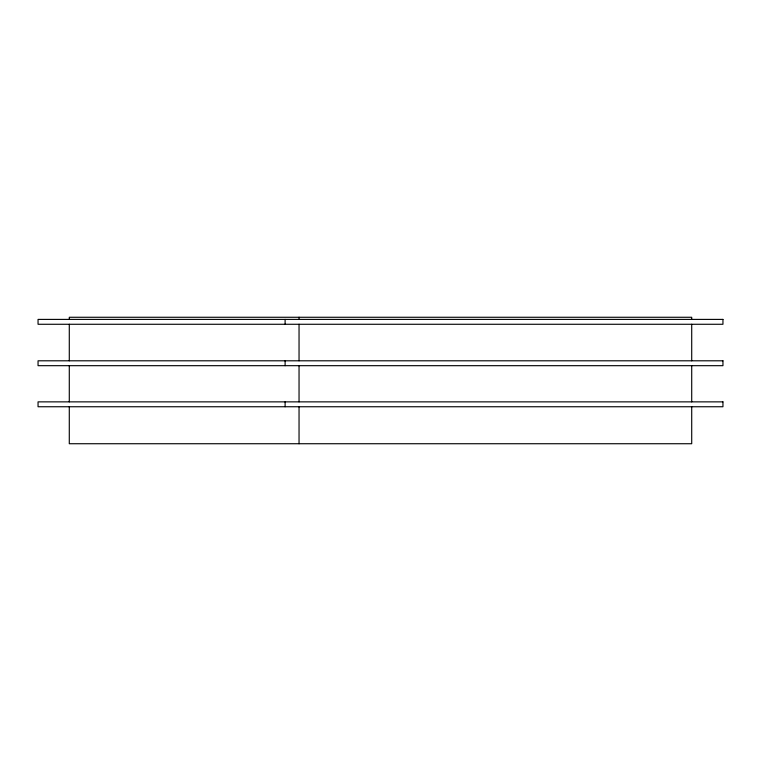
<?xml version="1.0" encoding="UTF-8"?>
<svg xmlns="http://www.w3.org/2000/svg" width="761" height="761" viewBox="0 0 761 761"><rect width="100%" height="100%" fill="white"/><g stroke="black" fill="none" stroke-linecap="round" stroke-linejoin="round"><path stroke-width="1.14" d="M691.711 319.401L691.711 317.27L69.289 317.27L69.289 319.401M691.711 324.272L691.711 360.8M691.711 365.68L691.711 401.865M691.711 406.745L691.711 443.73L69.289 443.73L69.289 406.745M299.044 317.27L299.044 319.401M299.044 324.272L299.044 360.8M299.044 365.68L299.044 401.865M299.044 406.745L299.044 443.73M285.109 319.401L285.109 324.272M285.109 360.8L285.109 365.68M285.109 401.865L285.109 406.745M69.289 324.272L69.289 360.8M69.289 365.68L69.289 401.865M722.95 319.401L38.05 319.401L38.05 324.272L722.95 324.272L722.95 319.401M722.95 360.8L38.05 360.8L38.05 365.68L722.95 365.68L722.95 360.8M722.95 401.865L38.05 401.865L38.05 406.745L722.95 406.745L722.95 401.865"/></g></svg>
